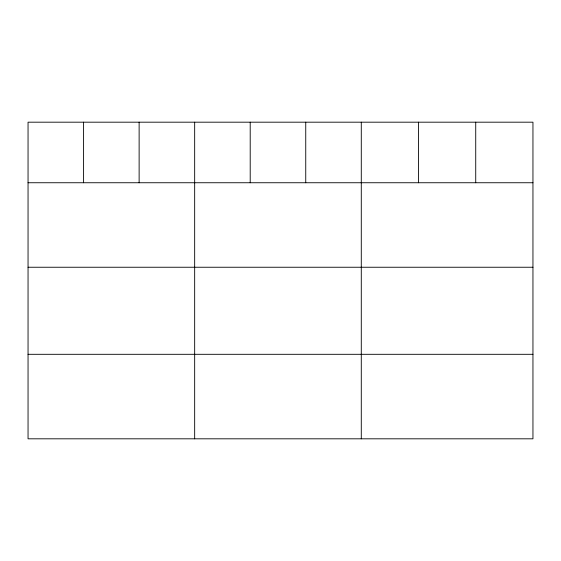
<?xml version="1.0" encoding="UTF-8"?>
<svg xmlns="http://www.w3.org/2000/svg" width="561" height="561" viewBox="0 0 561 561"><rect width="100%" height="100%" fill="white"/><g stroke="black" fill="none" stroke-linecap="round" stroke-linejoin="round"><path stroke-width="0.84" d="M532.95 182.746L532.95 438.814L28.05 438.814L28.05 122.186L532.95 122.186L532.95 182.746L28.05 182.746M28.05 267.246L532.95 267.246M28.05 354.307L532.95 354.307M475.728 122.186L475.728 182.746M418.506 122.186L418.506 182.746M361.284 122.186L361.284 438.814M305.745 122.186L305.745 182.746M250.206 122.186L250.206 182.746M194.667 122.186L194.667 438.814M139.128 122.186L139.128 182.746M83.589 122.186L83.589 182.746"/></g></svg>
